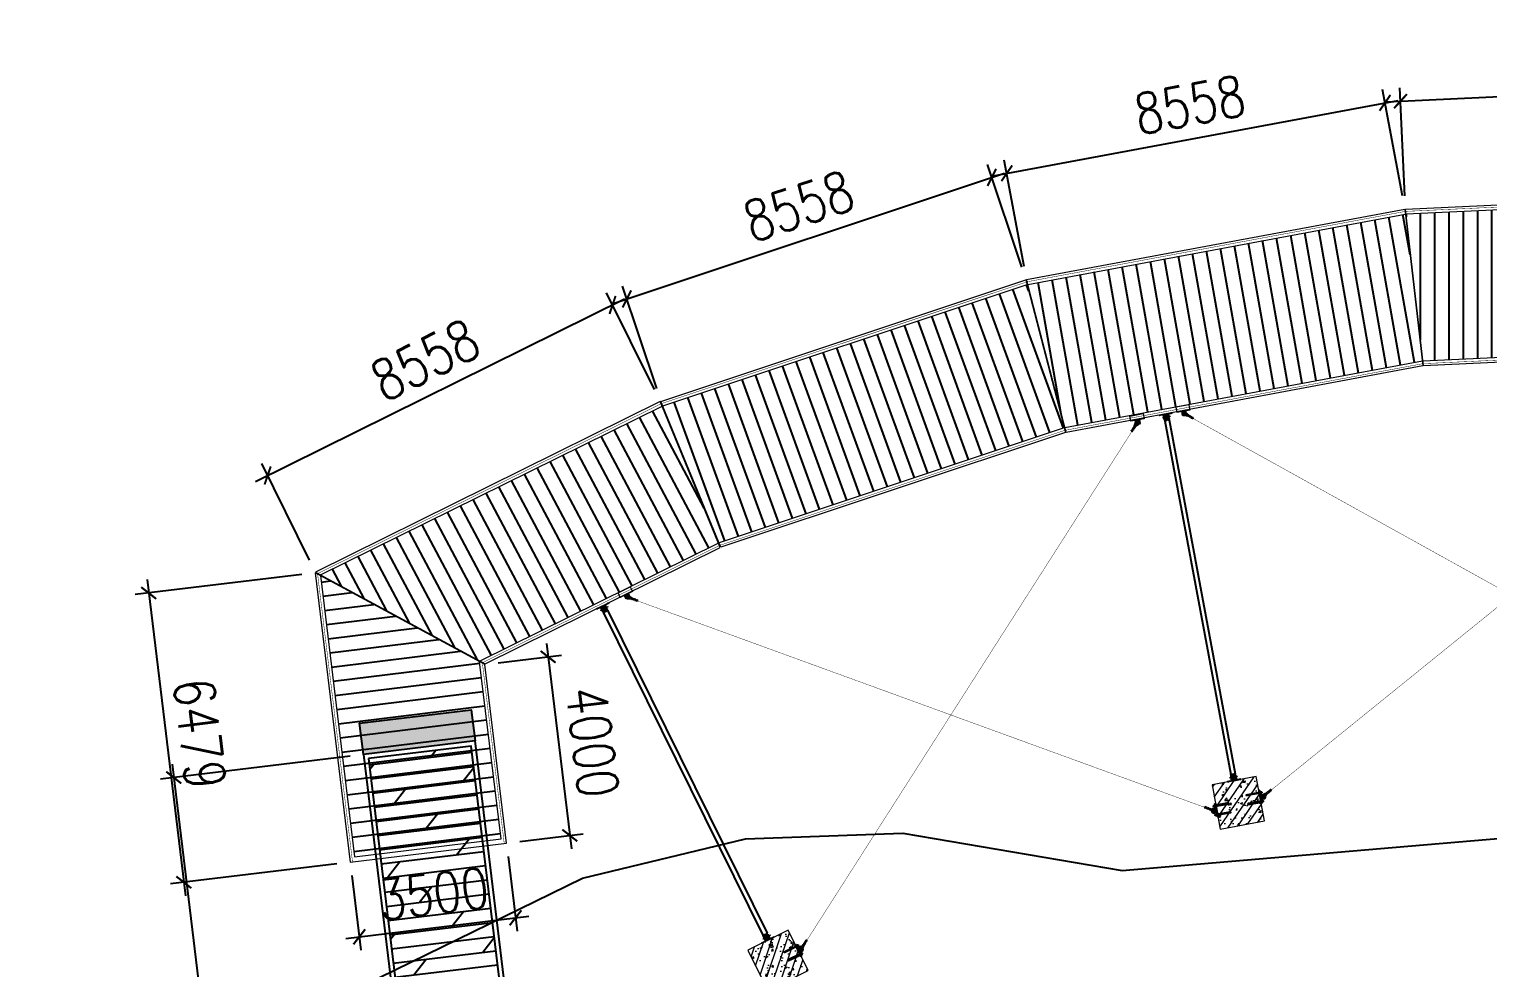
# Model space of a CAD drawing. Header units: millimetres. Extents: x 11827 to 862553, y 15071 to 134256.
# Drawn here: x 132247 to 164695, y 69229 to 90099 of the extents above; entities that cross this region are included whole.
import ezdxf

# ---------------------------------------------------------------- set-up
doc = ezdxf.new("R2010")
doc.units = ezdxf.units.MM
for name, pattern in [('CENTER', [2, 1.25, -0.25, 0.25, -0.25]), ('DASHDOT2', [12.7, 6.35, -3.175, 0, -3.175]), ('DASHED2', [9.525, 6.35, -3.175])]:
    doc.linetypes.add(name, pattern=pattern)
for name, color, linetype in [('BS-Annectent', 115, 'Continuous'), ('HR-dimension', 9, 'Continuous'), ('langan', 170, 'FENCELINE2'), ('STEEL', 34, 'Continuous'), ('抱桩器', 255, 'Continuous')]:
    doc.layers.add(name, color=color, linetype=linetype)
for name, color, linetype, lineweight in [('扣板', 7, 'Continuous', 9), ('文字标注', 220, 'Continuous', 18), ('结构', 52, 'Continuous', 18)]:
    doc.layers.add(name, color=color, linetype=linetype, lineweight=lineweight)
doc.styles.add('HZTXT', font='txtw.shx', dxfattribs={"width": 0.8, "bigfont": 'hztxtw.shx'})
doc.linetypes.add('FENCELINE2', pattern='A,6.35,-2.54,[132,ltypeshp.shx,S=2.54,R=0,X=-2.54,Y=0],-2.54,25.4', length=36.83)
doc.dimstyles.new('DIM-300', dxfattribs={"dimscale": 300, "dimtxt": 3, "dimasz": 1, "dimexe": 1, "dimexo": 1, "dimgap": 1, "dimtad": 1, "dimdec": 0, "dimdsep": 46, "dimtxsty": 'HZTXT', "dimblk": 'ARCHTICK', "dimcen": 0, "dimdle": 1, "dimclrd": 9, "dimclre": 9, "dimclrt": 2, "dimadec": 1, "dimazin": 0, "dimtfac": 1, "dimtdec": 0, "dimtix": 1, "dimtmove": 2, "dimatfit": 3, "dimldrblk": 'ARCHTICK', "dimfxl": 10, "dimtolj": 1, "dimtzin": 0, "dimarcsym": 1})
pattern_1 = [(322.3042363, (-182477.9547, -50528.7565), (6.337899573, -0.8851938), [7.9375, -1.5875, 0, -1.5875])]
pattern_2 = [(322.3042363, (-55311.4466, 178520.0052), (6.337899573, -0.8851938), [7.9375, -1.5875, 0, -1.5875])]
pattern_3 = [(45, (-68008.16, -15146.68), (-112.2532, 112.2532), [])]
pattern_4 = [(50, (-68008.16, -15146.68), (455.4617, -39.8477), [47.625, -523.875]), (355, (-68008.16, -15146.7), (-88.1086, 477.642), [38.1, -419.1015]), (100.45144, (-67970.2, -15150), (367.353, 437.7944), [40.475, -445.2256]), (46.1842, (-68008.16, -15019.7), (677.6976, -105.106), [71.4375, -785.8125]), (96.6356, (-67951.7, -15028.44), (593.5103, 618.5653), [60.7126, -667.839]), (351.1842, (-68008.16, -15019.7), (593.51, 618.565), [57.15, -628.649]), (21, (-67944.66, -15051.43), (379.036, -255.663), [47.625, -523.875]), (326, (-67944.66, -15051.43), (154.505, 460.47), [38.1, -419.1]), (71.45144, (-67913.07, -15072.74), (533.541, 204.807), [40.475, -445.2248]), (37.5, (-68008.16, -15146.68), (7.7215, 211.3876), [0, -414.02, 0, -425.45, 0, -420.6875]), (7.5, (-68008.16, -15146.68), (167.04916, 250.45144), [0, -242.57, 0, -404.495, 0, -160.3375]), (327.5, (-68149.76, -15146.68), (338.9765, -14.32186), [0, -158.75, 0, -495.3, 0, -657.225]), (317.5, (-68213.26, -15146.68), (370.323, 63.5662), [0, -206.375, 0, -328.93, 0, -466.725])]

# ---------------------------------------------------------------- blocks, each defined once
blk = doc.blocks.new('thwerg')
at = {"color": 252, "linetype": 'Continuous', "elevation": -32017, "flags": 128}
blk.add_lwpolyline([(106933, -30769), (107635, -30369), (114725, -28078), (119240, -25868), (122867, -24992), (126369, -24863), (131244, -25695), (140044, -24946), (146723, -24787), (160192, -25793), (172447, -28232), (182746, -30446)], dxfattribs=at)
blk = doc.blocks.new('FQ-PM')
h = blk.add_hatch()
h.set_pattern_fill('ANSI31', color=252, scale=100, angle=45)
h.paths.add_polyline_path([(162049, 50116), (153515, 49718), (153894, 46448), (161976, 46825)])
h = blk.add_hatch()
h.set_pattern_fill('ANSI31', color=252, scale=100, angle=55)
h.paths.add_polyline_path([(153500, 49716), (145102, 48153), (145925, 44966), (153879, 46446)])
h = blk.add_hatch()
h.set_pattern_fill('ANSI31', color=252, scale=100, angle=65)
h.paths.add_polyline_path([(145911, 44962), (145087, 48149), (136982, 45450), (138234, 42406)])
h = blk.add_hatch()
h.set_pattern_fill('ANSI31', color=252, scale=100, angle=73)
h.paths.add_polyline_path([(136968, 45444), (129373, 41691), (132914, 39777), (138221, 42400)])
h = blk.add_hatch()
h.set_pattern_fill('ANSI31', color=252, scale=100, angle=142)
h.paths.add_polyline_path([(132907, 39762), (129366, 41678), (130126, 35426), (133385, 35822)])
at = {"layer": '结构', "color": 3, "elevation": 29521}
for points in [[(153906, 46341), (153503, 49826), (162051, 50224), (161973, 46717)], [(145952, 44861), (145075, 48258), (153488, 49824), (153891, 46339)], [(138276, 42306), (136941, 45550), (145060, 48254), (145938, 44857)], [(133028, 39713), (138262, 42300), (136927, 45544), (129255, 41753)], [(133023, 39699), (129250, 41738), (130031, 35306), (133505, 35728)]]:
    blk.add_lwpolyline(points, close=True, dxfattribs=at)
for points in [[(153515, 49718), (162049, 50116)], [(145102, 48153), (153500, 49716)], [(136982, 45450), (145087, 48149)], [(161976, 46825), (153894, 46448)], [(153879, 46446), (145925, 44966)], [(129371, 41690), (136968, 45444)], [(145911, 44962), (138234, 42406)], [(138221, 42400), (132912, 39776)], [(129365, 41687), (129365, 41687)], [(129367, 41675), (130126, 35426), (133385, 35822), (132907, 39762)]]:
    blk.add_lwpolyline(points, dxfattribs=at)
blk = doc.blocks.new('_ArchTick')
at = {"color": 0, "linetype": 'ByBlock', "lineweight": 100, "const_width": 0.15}
blk.add_lwpolyline([(-0.5, -0.5), (0.5, 0.5)], dxfattribs=at)
blk = doc.blocks.new('*D13')
at = {"color": 9, "lineweight": -2, "transparency": 16777216}
for p, q in [((154325, 84811), (153567, 87089)), ((145257, 84006), (153946, 86899)), ((146206, 82108), (145447, 84385))]:
    blk.add_line(p, q, dxfattribs=at)
at = {"layer": 'Defpoints', "color": 0, "transparency": 16777216}
for p in [(153661, 86804), (154420, 84527, 29521), (146300, 81823, 29521)]:
    blk.add_point(p, dxfattribs=at)
at = {"color": 9, "lineweight": -2, "transparency": 16777216, "xscale": 300, "yscale": 300, "zscale": 300}
for p, rotation in [((153661, 86804), 18.41695928787547), ((145542, 84101), 198.4169592878755)]:
    blk.add_blockref('_ArchTick', p, dxfattribs=dict(at, rotation=rotation))
at = {"color": 2, "transparency": 16777216, "insert": (149365, 86164), "char_height": 900, "attachment_point": 5, "rotation": 18.417, "style": 'HZTXT'}
blk.add_mtext('\\A1;8558', dxfattribs=at)
blk = doc.blocks.new('*D14')
at = {"color": 9, "lineweight": -2, "transparency": 16777216}
for p, q in [((162793, 86391), (162352, 88756)), ((153699, 86841), (162702, 88516)), ((154379, 84825), (153939, 87190))]:
    blk.add_line(p, q, dxfattribs=at)
at = {"layer": 'Defpoints', "color": 0, "transparency": 16777216}
for p in [(162407, 88461), (162847, 86096, 29521), (154434, 84530, 29521)]:
    blk.add_point(p, dxfattribs=at)
at = {"color": 9, "lineweight": -2, "transparency": 16777216, "xscale": 300, "yscale": 300, "zscale": 300}
for p, rotation in [((162407, 88461), 10.54134207269678), ((153994, 86895), 190.5413420726968)]:
    blk.add_blockref('_ArchTick', p, dxfattribs=dict(at, rotation=rotation))
at = {"color": 2, "transparency": 16777216, "insert": (158064, 88416), "char_height": 900, "attachment_point": 5, "rotation": 10.5413, "style": 'HZTXT'}
blk.add_mtext('\\A1;8558', dxfattribs=at)
blk = doc.blocks.new('*D15')
at = {"color": 9, "lineweight": -2, "transparency": 16777216}
for p, q in [((162451, 88483), (171599, 88909)), ((171397, 86795), (171285, 89195)), ((162848, 86397), (162737, 88797))]:
    blk.add_line(p, q, dxfattribs=at)
at = {"layer": 'Defpoints', "color": 0, "transparency": 16777216}
for p in [(171299, 88895), (171411, 86496, 29521), (162862, 86098, 29521)]:
    blk.add_point(p, dxfattribs=at)
at = {"color": 9, "lineweight": -2, "transparency": 16777216, "xscale": 300, "yscale": 300, "zscale": 300}
for p, rotation in [((171299, 88895), 2.665724849091755), ((162751, 88497), 182.6657248490918)]:
    blk.add_blockref('_ArchTick', p, dxfattribs=dict(at, rotation=rotation))
at = {"color": 2, "transparency": 16777216, "insert": (166990, 89445), "char_height": 900, "attachment_point": 5, "rotation": 2.6657, "style": 'HZTXT'}
blk.add_mtext('\\A1;8558', dxfattribs=at)
blk = doc.blocks.new('*D32')
at = {"color": 9, "lineweight": -2, "transparency": 16777216}
for p, q in [((138311, 77975), (134608, 77526)), ((134870, 77860), (135723, 70832)), ((139092, 71543), (135389, 71094))]:
    blk.add_line(p, q, dxfattribs=at)
at = {"layer": 'Defpoints', "color": 0, "transparency": 16777216}
for p in [(138609, 78011, 29521), (139390, 71579, 29521), (135687, 71130)]:
    blk.add_point(p, dxfattribs=at)
at = {"color": 9, "lineweight": -2, "transparency": 16777216, "xscale": 300, "yscale": 300, "zscale": 300}
for p, rotation in [((134906, 77562), 96.91836894383115), ((135687, 71130), 276.9183689438312)]:
    blk.add_blockref('_ArchTick', p, dxfattribs=dict(at, rotation=rotation))
at = {"color": 2, "transparency": 16777216, "insert": (136041, 74436), "char_height": 900, "attachment_point": 5, "rotation": 276.9184, "style": 'HZTXT'}
blk.add_mtext('\\A1;6479', dxfattribs=at)
blk = doc.blocks.new('*D41')
at = {"color": 9, "lineweight": -2, "transparency": 16777216}
for p, q in [((143755, 76441), (144309, 71874)), ((142680, 76008), (144089, 76179)), ((143162, 72037), (144571, 72208))]:
    blk.add_line(p, q, dxfattribs=at)
at = {"layer": 'Defpoints', "color": 0, "transparency": 16777216}
for p in [(142382, 75972, 29521), (144273, 72172), (142864, 72001, 29521)]:
    blk.add_point(p, dxfattribs=at)
at = {"color": 9, "lineweight": -2, "transparency": 16777216, "xscale": 300, "yscale": 300, "zscale": 300}
for p, rotation in [((143791, 76143), 96.91862478794042), ((144273, 72172), 276.9186247879404)]:
    blk.add_blockref('_ArchTick', p, dxfattribs=dict(at, rotation=rotation))
at = {"color": 2, "transparency": 16777216, "insert": (144777, 74248), "char_height": 900, "attachment_point": 5, "rotation": 276.9186, "style": 'HZTXT'}
blk.add_mtext('\\A1;4000', dxfattribs=at)
blk = doc.blocks.new('*D42')
at = {"color": 9, "lineweight": -2, "transparency": 16777216}
for p, q in [((137283, 80043), (145493, 84100)), ((146154, 82086), (145091, 84236)), ((138481, 78295), (137419, 80445))]:
    blk.add_line(p, q, dxfattribs=at)
at = {"layer": 'Defpoints', "color": 0, "transparency": 16777216}
for p in [(145224, 83967), (146287, 81817, 29521), (138614, 78026, 29521)]:
    blk.add_point(p, dxfattribs=at)
at = {"color": 9, "lineweight": -2, "transparency": 16777216, "xscale": 300, "yscale": 300, "zscale": 300}
for p, rotation in [((145224, 83967), 26.29602193347735), ((137552, 80176), 206.2960219334773)]:
    blk.add_blockref('_ArchTick', p, dxfattribs=dict(at, rotation=rotation))
at = {"color": 2, "transparency": 16777216, "insert": (141056, 82744), "char_height": 900, "attachment_point": 5, "rotation": 26.296, "style": 'HZTXT'}
blk.add_mtext('\\A1;8558', dxfattribs=at)
blk = doc.blocks.new('*D44')
at = {"color": 9, "lineweight": -2, "transparency": 16777216}
for p, q in [((142900, 71703), (143102, 70042)), ((139426, 71282), (139627, 69620)), ((139293, 69882), (143364, 70376))]:
    blk.add_line(p, q, dxfattribs=at)
at = {"layer": 'Defpoints', "color": 0, "transparency": 16777216}
for p in [(142864, 72001, 29521), (139390, 71579, 29521), (143066, 70340)]:
    blk.add_point(p, dxfattribs=at)
at = {"color": 9, "lineweight": -2, "transparency": 16777216, "xscale": 300, "yscale": 300, "zscale": 300}
for p, rotation in [((143066, 70340), 6.9186247879407), ((139591, 69918), 186.9186247879407)]:
    blk.add_blockref('_ArchTick', p, dxfattribs=dict(at, rotation=rotation))
at = {"color": 2, "transparency": 16777216, "insert": (141238, 70874), "char_height": 900, "attachment_point": 5, "rotation": 6.9186, "style": 'HZTXT'}
blk.add_mtext('\\A1;3500', dxfattribs=at)
blk = doc.blocks.new('GW-2.5x15m')
h = blk.add_hatch()
h.set_pattern_fill('DOLMIT', color=252, scale=50, angle=89.9991)
h.set_pattern_definition([(89.999106, (-806344.56, -2433484.9), (-317.5, 0.004954), []), (134.999106, (-806344.6, -2433484.9), (-635.00947, -634.98966), [449.0128, -898.0256])])
edge = h.paths.add_edge_path()
edge.add_line((134432, 62749), (120632, 62749))
edge.add_line((120632, 62749), (120632, 60449))
edge.add_line((119632, 60449), (134432, 60449))
edge.add_line((134432, 60449), (134432, 62749))
h = blk.add_hatch()
h.set_pattern_fill('DOTS', color=256, scale=50)
h.paths.add_polyline_path([(120532, 62849), (119832, 62849), (119832, 60349), (120532, 60349)])
h.paths.add_polyline_path([(135232, 62849), (134532, 62849), (134532, 60349), (135232, 60349)])
at = {"color": 1}
for points in [[(120532, 62849), (120532, 60349), (119832, 60349), (119832, 62849)], [(134532, 62849), (134532, 60349), (135232, 60349), (135232, 62849)]]:
    blk.add_lwpolyline(points, close=True, dxfattribs=at)
at = {"layer": '抱桩器', "color": 1}
for points in [[(120532, 60349), (134532, 60349), (134532, 62849), (120532, 62849)], [(120632, 60449), (134432, 60449), (134432, 62749), (120632, 62749)]]:
    blk.add_lwpolyline(points, close=True, dxfattribs=at)
blk = doc.blocks.new('*D139')
at = {"color": 9, "lineweight": -2, "transparency": 16777216}
for p, q in [((139385, 73935), (135165, 73423)), ((135427, 73757), (137185, 59263)), ((141071, 60037), (136851, 59525))]:
    blk.add_line(p, q, dxfattribs=at)
at = {"layer": 'Defpoints', "color": 0, "transparency": 16777216}
for p in [(139683, 73971, 29521), (141369, 60073, 29521), (137149, 59561)]:
    blk.add_point(p, dxfattribs=at)
at = {"color": 9, "lineweight": -2, "transparency": 16777216, "xscale": 300, "yscale": 300, "zscale": 300}
for p, rotation in [((135463, 73459), 96.9173732974758), ((137149, 59561), 276.9173732974758)]:
    blk.add_blockref('_ArchTick', p, dxfattribs=dict(at, rotation=rotation))
at = {"color": 2, "transparency": 16777216, "insert": (137050, 66600), "char_height": 900, "attachment_point": 5, "rotation": 276.9174, "style": 'HZTXT'}
blk.add_mtext('\\A1;14000', dxfattribs=at)
blk = doc.blocks.new('*U1502')
at = {"layer": '结构'}
h = blk.add_hatch(dxfattribs=at)
h.set_pattern_fill('ANSI36', color=252, angle=-82.6958)
h.set_pattern_definition(pattern_1)
h.paths.add_polyline_path([(-129, 51), (-150, 49), (-148, 37), (-127, 39)])
h.paths.add_polyline_path([(109, 82), (-111, 54), (-109, 42), (111, 70)])
h.paths.add_polyline_path([(148, 87), (127, 84), (129, 72), (150, 75)])
h.paths.add_polyline_path([(62, 64), (50, 62), (56, 15), (68, 17)])
h.paths.add_polyline_path([(73, -19), (61, -20), (64, -47), (76, -45)])
h.paths.add_polyline_path([(7, 56), (-5, 55), (1, 8), (13, 10)])
h.paths.add_polyline_path([(17, -26), (5, -27), (9, -54), (21, -53)])
h.paths.add_polyline_path([(-49, 49), (-61, 48), (-55, 1), (-43, 3)])
h.paths.add_polyline_path([(-38, -33), (-50, -34), (-47, -61), (-35, -60)])
h = blk.add_hatch(dxfattribs=at)
h.set_pattern_fill('ANSI36', color=252, angle=-82.6958)
h.set_pattern_definition(pattern_2)
h.paths.add_polyline_path([(39, 13), (36, 40), (24, 39), (27, 12)])
h.paths.add_polyline_path([(49, -64), (44, -22), (32, -24), (37, -66)])
h.paths.add_polyline_path([(77, -73), (76, -61), (-43, -76), (-42, -88)])
h.paths.add_polyline_path([(-5, -71), (-10, -29), (-22, -31), (-16, -72)])
h.paths.add_polyline_path([(-14, 6), (-18, 33), (-30, 32), (-26, 5)])
at = {"layer": '文字标注', "color": 1, "linetype": 'CENTER', "ltscale": 2}
for points in [[(-129, 51), (-111, 54), (-109, 42), (-127, 39)], [(-38, -33), (-50, -34), (-55, 1), (-43, 3)], [(-10, -29), (-22, -31), (-26, 5), (-14, 6)], [(17, -26), (5, -27), (1, 8), (13, 10)], [(44, -22), (32, -24), (27, 12), (39, 13)], [(61, -20), (73, -19), (68, 17), (56, 15)], [(127, 84), (109, 82), (111, 70), (129, 72)]]:
    blk.add_lwpolyline(points, close=True, dxfattribs=at)
for points in [[(-118, 36), (-119, 47), (-120, 57)], [(106, 4), (-84, -21)], [(120, 66), (119, 78), (118, 88)], [(74, 0), (-56, -17)]]:
    blk.add_lwpolyline(points, dxfattribs=at)
at = {"layer": '结构'}
for points in [[(-150, 49), (148, 87), (150, 75), (-148, 37), (-150, 49)], [(-49, 49), (-35, -60), (-47, -61), (-61, 48), (-49, 49)], [(-18, 33), (-5, -71), (-16, -72), (-30, 32), (-18, 33)], [(7, 56), (21, -53), (9, -54), (-5, 55), (7, 56)], [(36, 40), (49, -64), (37, -66), (24, 39), (36, 40)], [(50, 62), (64, -47), (76, -45), (62, 64), (50, 62)]]:
    blk.add_lwpolyline(points, dxfattribs=at)
blk.add_lwpolyline([(-43, -76), (76, -61), (77, -73), (-42, -88)], close=True, dxfattribs=at)
blk = doc.blocks.new('*U1503')
at = {"color": 0, "linetype": 'ByBlock', "lineweight": -2, "transparency": 16777216}
blk.add_blockref('*U1502', (0, 0), dxfattribs=at)
blk = doc.blocks.new('*U1504')
at = {"layer": '结构'}
h = blk.add_hatch(dxfattribs=at)
h.set_pattern_fill('ANSI36', color=252, angle=-82.6958)
h.set_pattern_definition(pattern_1)
h.paths.add_polyline_path([(-129, 51), (-150, 49), (-148, 37), (-127, 39)])
h.paths.add_polyline_path([(109, 82), (-111, 54), (-109, 42), (111, 70)])
h.paths.add_polyline_path([(148, 87), (127, 84), (129, 72), (150, 75)])
h.paths.add_polyline_path([(62, 64), (50, 62), (56, 15), (68, 17)])
h.paths.add_polyline_path([(73, -19), (61, -20), (64, -47), (76, -45)])
h.paths.add_polyline_path([(7, 56), (-5, 55), (1, 8), (13, 10)])
h.paths.add_polyline_path([(17, -26), (5, -27), (9, -54), (21, -53)])
h.paths.add_polyline_path([(-49, 49), (-61, 48), (-55, 1), (-43, 3)])
h.paths.add_polyline_path([(-38, -33), (-50, -34), (-47, -61), (-35, -60)])
h = blk.add_hatch(dxfattribs=at)
h.set_pattern_fill('ANSI36', color=252, angle=-82.6958)
h.set_pattern_definition(pattern_2)
h.paths.add_polyline_path([(39, 13), (36, 40), (24, 39), (27, 12)])
h.paths.add_polyline_path([(49, -64), (44, -22), (32, -24), (37, -66)])
h.paths.add_polyline_path([(77, -73), (76, -61), (-43, -76), (-42, -88)])
h.paths.add_polyline_path([(-5, -71), (-10, -29), (-22, -31), (-16, -72)])
h.paths.add_polyline_path([(-14, 6), (-18, 33), (-30, 32), (-26, 5)])
at = {"layer": '文字标注', "color": 1, "linetype": 'CENTER', "ltscale": 2}
for points in [[(-129, 51), (-111, 54), (-109, 42), (-127, 39)], [(-38, -33), (-50, -34), (-55, 1), (-43, 3)], [(-10, -29), (-22, -31), (-26, 5), (-14, 6)], [(17, -26), (5, -27), (1, 8), (13, 10)], [(44, -22), (32, -24), (27, 12), (39, 13)], [(61, -20), (73, -19), (68, 17), (56, 15)], [(127, 84), (109, 82), (111, 70), (129, 72)]]:
    blk.add_lwpolyline(points, close=True, dxfattribs=at)
for points in [[(-118, 36), (-119, 47), (-120, 57)], [(106, 4), (-84, -21)], [(120, 66), (119, 78), (118, 88)], [(74, 0), (-56, -17)]]:
    blk.add_lwpolyline(points, dxfattribs=at)
at = {"layer": '结构'}
for points in [[(-150, 49), (148, 87), (150, 75), (-148, 37), (-150, 49)], [(-49, 49), (-35, -60), (-47, -61), (-61, 48), (-49, 49)], [(-18, 33), (-5, -71), (-16, -72), (-30, 32), (-18, 33)], [(7, 56), (21, -53), (9, -54), (-5, 55), (7, 56)], [(36, 40), (49, -64), (37, -66), (24, 39), (36, 40)], [(50, 62), (64, -47), (76, -45), (62, 64), (50, 62)]]:
    blk.add_lwpolyline(points, dxfattribs=at)
blk.add_lwpolyline([(-43, -76), (76, -61), (77, -73), (-42, -88)], close=True, dxfattribs=at)
blk = doc.blocks.new('*U1501')
at = {"color": 0, "linetype": 'ByBlock', "lineweight": -2, "transparency": 16777216}
blk.add_blockref('*U1504', (0, 0), dxfattribs=at)
blk = doc.blocks.new('*U1482')
for points in [[(-42, 4000), (-42, -4000)], [(58, 4000), (58, -4000)]]:
    blk.add_lwpolyline(points)
at = {"rotation": 352.6957637374326}
blk.add_blockref('*U1501', (0, 4082), dxfattribs=at)
at = {"xscale": -1, "rotation": 187.3042362625675}
blk.add_blockref('*U1503', (0, -4082), dxfattribs=at)
blk = doc.blocks.new('*U1483')
at = {"color": 0, "linetype": 'ByBlock', "lineweight": -2, "transparency": 16777216}
blk.add_blockref('*U1482', (0, 0), dxfattribs=at)
blk = doc.blocks.new('*U1506')
at = {"layer": '结构'}
h = blk.add_hatch(dxfattribs=at)
h.set_pattern_fill('ANSI36', color=252, angle=-82.6958)
h.set_pattern_definition(pattern_1)
h.paths.add_polyline_path([(-129, 51), (-150, 49), (-148, 37), (-127, 39)])
h.paths.add_polyline_path([(109, 82), (-111, 54), (-109, 42), (111, 70)])
h.paths.add_polyline_path([(148, 87), (127, 84), (129, 72), (150, 75)])
h.paths.add_polyline_path([(62, 64), (50, 62), (56, 15), (68, 17)])
h.paths.add_polyline_path([(73, -19), (61, -20), (64, -47), (76, -45)])
h.paths.add_polyline_path([(7, 56), (-5, 55), (1, 8), (13, 10)])
h.paths.add_polyline_path([(17, -26), (5, -27), (9, -54), (21, -53)])
h.paths.add_polyline_path([(-49, 49), (-61, 48), (-55, 1), (-43, 3)])
h.paths.add_polyline_path([(-38, -33), (-50, -34), (-47, -61), (-35, -60)])
h = blk.add_hatch(dxfattribs=at)
h.set_pattern_fill('ANSI36', color=252, angle=-82.6958)
h.set_pattern_definition(pattern_2)
h.paths.add_polyline_path([(39, 13), (36, 40), (24, 39), (27, 12)])
h.paths.add_polyline_path([(49, -64), (44, -22), (32, -24), (37, -66)])
h.paths.add_polyline_path([(77, -73), (76, -61), (-43, -76), (-42, -88)])
h.paths.add_polyline_path([(-5, -71), (-10, -29), (-22, -31), (-16, -72)])
h.paths.add_polyline_path([(-14, 6), (-18, 33), (-30, 32), (-26, 5)])
at = {"layer": '文字标注', "color": 1, "linetype": 'CENTER', "ltscale": 2}
for points in [[(-129, 51), (-111, 54), (-109, 42), (-127, 39)], [(-38, -33), (-50, -34), (-55, 1), (-43, 3)], [(-10, -29), (-22, -31), (-26, 5), (-14, 6)], [(17, -26), (5, -27), (1, 8), (13, 10)], [(44, -22), (32, -24), (27, 12), (39, 13)], [(61, -20), (73, -19), (68, 17), (56, 15)], [(127, 84), (109, 82), (111, 70), (129, 72)]]:
    blk.add_lwpolyline(points, close=True, dxfattribs=at)
for points in [[(-118, 36), (-119, 47), (-120, 57)], [(106, 4), (-84, -21)], [(120, 66), (119, 78), (118, 88)], [(74, 0), (-56, -17)]]:
    blk.add_lwpolyline(points, dxfattribs=at)
at = {"layer": '结构'}
for points in [[(-150, 49), (148, 87), (150, 75), (-148, 37), (-150, 49)], [(-49, 49), (-35, -60), (-47, -61), (-61, 48), (-49, 49)], [(-18, 33), (-5, -71), (-16, -72), (-30, 32), (-18, 33)], [(7, 56), (21, -53), (9, -54), (-5, 55), (7, 56)], [(36, 40), (49, -64), (37, -66), (24, 39), (36, 40)], [(50, 62), (64, -47), (76, -45), (62, 64), (50, 62)]]:
    blk.add_lwpolyline(points, dxfattribs=at)
blk.add_lwpolyline([(-43, -76), (76, -61), (77, -73), (-42, -88)], close=True, dxfattribs=at)
blk = doc.blocks.new('*U1507')
at = {"color": 0, "linetype": 'ByBlock', "lineweight": -2, "transparency": 16777216}
blk.add_blockref('*U1506', (0, 0), dxfattribs=at)
blk = doc.blocks.new('*U1508')
at = {"layer": '结构'}
h = blk.add_hatch(dxfattribs=at)
h.set_pattern_fill('ANSI36', color=252, angle=-82.6958)
h.set_pattern_definition(pattern_1)
h.paths.add_polyline_path([(-129, 51), (-150, 49), (-148, 37), (-127, 39)])
h.paths.add_polyline_path([(109, 82), (-111, 54), (-109, 42), (111, 70)])
h.paths.add_polyline_path([(148, 87), (127, 84), (129, 72), (150, 75)])
h.paths.add_polyline_path([(62, 64), (50, 62), (56, 15), (68, 17)])
h.paths.add_polyline_path([(73, -19), (61, -20), (64, -47), (76, -45)])
h.paths.add_polyline_path([(7, 56), (-5, 55), (1, 8), (13, 10)])
h.paths.add_polyline_path([(17, -26), (5, -27), (9, -54), (21, -53)])
h.paths.add_polyline_path([(-49, 49), (-61, 48), (-55, 1), (-43, 3)])
h.paths.add_polyline_path([(-38, -33), (-50, -34), (-47, -61), (-35, -60)])
h = blk.add_hatch(dxfattribs=at)
h.set_pattern_fill('ANSI36', color=252, angle=-82.6958)
h.set_pattern_definition(pattern_2)
h.paths.add_polyline_path([(39, 13), (36, 40), (24, 39), (27, 12)])
h.paths.add_polyline_path([(49, -64), (44, -22), (32, -24), (37, -66)])
h.paths.add_polyline_path([(77, -73), (76, -61), (-43, -76), (-42, -88)])
h.paths.add_polyline_path([(-5, -71), (-10, -29), (-22, -31), (-16, -72)])
h.paths.add_polyline_path([(-14, 6), (-18, 33), (-30, 32), (-26, 5)])
at = {"layer": '文字标注', "color": 1, "linetype": 'CENTER', "ltscale": 2}
for points in [[(-129, 51), (-111, 54), (-109, 42), (-127, 39)], [(-38, -33), (-50, -34), (-55, 1), (-43, 3)], [(-10, -29), (-22, -31), (-26, 5), (-14, 6)], [(17, -26), (5, -27), (1, 8), (13, 10)], [(44, -22), (32, -24), (27, 12), (39, 13)], [(61, -20), (73, -19), (68, 17), (56, 15)], [(127, 84), (109, 82), (111, 70), (129, 72)]]:
    blk.add_lwpolyline(points, close=True, dxfattribs=at)
for points in [[(-118, 36), (-119, 47), (-120, 57)], [(106, 4), (-84, -21)], [(120, 66), (119, 78), (118, 88)], [(74, 0), (-56, -17)]]:
    blk.add_lwpolyline(points, dxfattribs=at)
at = {"layer": '结构'}
for points in [[(-150, 49), (148, 87), (150, 75), (-148, 37), (-150, 49)], [(-49, 49), (-35, -60), (-47, -61), (-61, 48), (-49, 49)], [(-18, 33), (-5, -71), (-16, -72), (-30, 32), (-18, 33)], [(7, 56), (21, -53), (9, -54), (-5, 55), (7, 56)], [(36, 40), (49, -64), (37, -66), (24, 39), (36, 40)], [(50, 62), (64, -47), (76, -45), (62, 64), (50, 62)]]:
    blk.add_lwpolyline(points, dxfattribs=at)
blk.add_lwpolyline([(-43, -76), (76, -61), (77, -73), (-42, -88)], close=True, dxfattribs=at)
blk = doc.blocks.new('*U1505')
at = {"color": 0, "linetype": 'ByBlock', "lineweight": -2, "transparency": 16777216}
blk.add_blockref('*U1508', (0, 0), dxfattribs=at)
blk = doc.blocks.new('*U1484')
for points in [[(-42, 4000), (-42, -4000)], [(58, 4000), (58, -4000)]]:
    blk.add_lwpolyline(points)
at = {"rotation": 352.6957637374326}
blk.add_blockref('*U1505', (0, 4082), dxfattribs=at)
at = {"xscale": -1, "rotation": 187.3042362625675}
blk.add_blockref('*U1507', (0, -4082), dxfattribs=at)
blk = doc.blocks.new('*U1485')
at = {"color": 0, "linetype": 'ByBlock', "lineweight": -2, "transparency": 16777216}
blk.add_blockref('*U1484', (0, 0), dxfattribs=at)
blk = doc.blocks.new('*U1494')
at = {"layer": '结构'}
h = blk.add_hatch(dxfattribs=at)
h.set_pattern_fill('ANSI31', color=256, scale=50)
h.set_pattern_definition(pattern_3)
h.paths.add_polyline_path([(500, 500), (-500, 500), (-500, -500), (500, -500)])
h = blk.add_hatch(dxfattribs=at)
h.set_pattern_fill('AR-CONC', color=256, scale=2.5)
h.set_pattern_definition(pattern_4)
h.paths.add_polyline_path([(500, 500), (-500, 500), (-500, -500), (500, -500)])
blk.add_lwpolyline([(-500, 500), (-500, -500), (500, -500), (500, 500), (-500, 500)], dxfattribs=at)
blk = doc.blocks.new('*U1495')
at = {"color": 0, "linetype": 'ByBlock', "lineweight": -2, "transparency": 16777216}
blk.add_blockref('*U1494', (0, 0), dxfattribs=at)
blk = doc.blocks.new('*U1496')
at = {"layer": '结构'}
h = blk.add_hatch(dxfattribs=at)
h.set_pattern_fill('ANSI31', color=256, scale=50)
h.set_pattern_definition(pattern_3)
h.paths.add_polyline_path([(500, 500), (-500, 500), (-500, -500), (500, -500)])
h = blk.add_hatch(dxfattribs=at)
h.set_pattern_fill('AR-CONC', color=256, scale=2.5)
h.set_pattern_definition(pattern_4)
h.paths.add_polyline_path([(500, 500), (-500, 500), (-500, -500), (500, -500)])
blk.add_lwpolyline([(-500, 500), (-500, -500), (500, -500), (500, 500), (-500, 500)], dxfattribs=at)
blk = doc.blocks.new('*U1497')
at = {"color": 0, "linetype": 'ByBlock', "lineweight": -2, "transparency": 16777216}
blk.add_blockref('*U1496', (0, 0), dxfattribs=at)
blk = doc.blocks.new('A$C97f6d51a')
at = {"color": 1, "linetype": 'DASHDOT2'}
blk.add_line((0, 313), (0, -47), dxfattribs=at)
at = {"layer": 'BS-Annectent'}
for p, q in [((-10, 6), (9, 4)), ((-10, 2), (-6, 4)), ((-6, 1), (-10, 2)), ((-10, 2), (9, 1)), ((-9, 282), (-9, 282)), ((-9, 281), (-9, 282)), ((-9, 282), (-9, 282)), ((-9, 279), (-8, 279)), ((-8, 278), (-9, 279)), ((-9, 279), (-8, 278)), ((-9, 275), (-7, 276)), ((-6, 274), (-9, 275)), ((-9, 275), (-7, 275)), ((-9, 272), (-6, 274)), ((-6, 270), (-9, 272)), ((-9, 272), (-4, 272)), ((-9, 269), (9, 268)), ((-9, 266), (9, 265)), ((-9, 263), (9, 262)), ((-9, 260), (9, 258)), ((-9, 257), (9, 255)), ((-9, 253), (9, 252)), ((-9, 250), (9, 249)), ((-9, 247), (9, 246)), ((-9, 244), (9, 243)), ((-9, 241), (9, 240)), ((-9, 238), (9, 236)), ((-9, 235), (9, 233)), ((-9, 231), (9, 230)), ((-9, 228), (9, 227)), ((-9, 225), (9, 224)), ((-9, 222), (9, 221)), ((-9, 219), (9, 218)), ((-9, 216), (9, 215)), ((-9, 213), (9, 211)), ((-9, 209), (9, 208)), ((-9, 206), (9, 205)), ((-9, 203), (9, 202)), ((-9, 200), (9, 199)), ((-9, 197), (9, 196)), ((-9, 194), (9, 193)), ((-9, 191), (9, 189)), ((-9, 188), (9, 186)), ((-9, 184), (9, 183)), ((-9, 181), (9, 180)), ((-9, 178), (9, 177)), ((-9, 175), (9, 174)), ((-9, 172), (9, 171)), ((-9, 169), (9, 167)), ((-9, 166), (9, 164)), ((-9, 162), (9, 161)), ((-9, 159), (9, 158)), ((-9, 156), (9, 155)), ((-9, 153), (9, 152)), ((-9, 150), (9, 149)), ((-9, 147), (9, 146)), ((-9, 144), (9, 142)), ((-9, 140), (9, 139)), ((-9, 137), (9, 136)), ((-9, 134), (9, 133)), ((-9, 131), (9, 130)), ((-9, 128), (9, 127)), ((-9, 125), (9, 124)), ((-9, 122), (9, 120)), ((-9, 119), (9, 117)), ((-9, 115), (9, 114)), ((-9, 112), (9, 111)), ((-9, 109), (9, 108)), ((-9, 106), (9, 105)), ((-9, 103), (9, 102)), ((-9, 100), (9, 98)), ((-9, 97), (9, 95)), ((-9, 93), (9, 92)), ((-9, 90), (9, 89)), ((-9, 87), (9, 86)), ((-9, 84), (9, 83)), ((-9, 81), (9, 80)), ((-9, 78), (9, 76)), ((-9, 75), (9, 73)), ((-9, 71), (9, 70)), ((-9, 68), (9, 67)), ((-9, 65), (9, 64)), ((-9, 62), (9, 61)), ((-9, 59), (9, 58)), ((-9, 56), (9, 55)), ((-9, 53), (9, 51)), ((-9, 49), (9, 48)), ((-9, 46), (9, 45)), ((-9, 43), (9, 42)), ((-9, 40), (9, 39)), ((-9, 37), (9, 36)), ((-9, 34), (9, 33)), ((-9, 31), (9, 29)), ((-9, 28), (9, 26)), ((-9, 24), (9, 23)), ((-9, 21), (9, 20)), ((-9, 18), (9, 17)), ((-9, 15), (9, 14)), ((-9, 12), (9, 11)), ((-9, 9), (9, 7)), ((-8, 0), (-6, 1)), ((-6, 274), (-6, 274)), ((-6, 274), (-6, 274)), ((-6, 274), (-6, 274)), ((-6, 274), (-6, 274)), ((-6, 274), (-6, 274)), ((6, 270), (-6, 270)), ((6, 147), (-6, 148)), ((6, 116), (-6, 117)), ((6, 3), (-6, 4)), ((2, 0), (-6, 1)), ((4, 271), (9, 271)), ((6, 273), (5, 273)), ((6, 273), (5, 273)), ((6, 273), (9, 274)), ((6, 274), (9, 274)), ((9, 271), (6, 273)), ((6, 270), (9, 271)), ((6, 147), (9, 149)), ((9, 1), (6, 3)), ((7, 276), (9, 277)), ((9, 274), (7, 275)), ((7, 0), (9, 1)), ((9, 277), (8, 278)), ((8, 277), (9, 277)), ((9, 280), (9, 281)), ((9, 280), (9, 280)), ((9, 280), (9, 280)), ((-16, -24), (-16, -11)), ((12, -9), (-12, -9)), ((12, -27), (-12, -27)), ((-9, -29), (-6, -28)), ((-6, -31), (-9, -29)), ((9, -30), (-9, -29)), ((-9, -32), (-6, -31)), ((-6, -34), (-9, -32)), ((9, -33), (-9, -32)), ((-9, -35), (-6, -34)), ((-6, -37), (-9, -35)), ((9, -37), (-9, -35)), ((-9, -38), (-6, -37)), ((-6, -40), (-9, -38)), ((9, -40), (-9, -38)), ((-8, -24), (-8, -11)), ((-6, -28), (-8, -27)), ((-7, -40), (-7, -43)), ((6, -29), (-6, -28)), ((6, -29), (-6, -28)), ((6, -32), (-6, -31)), ((6, -32), (-6, -31)), ((6, -35), (-6, -34)), ((6, -38), (-6, -37)), ((6, -38), (-6, -37)), ((6, -41), (-6, -40)), ((-5, -44), (5, -44)), ((-4, -40), (-4, -43)), ((-2, -9), (0, -4)), ((9, -27), (-1, -27)), ((0, -9), (2, -4)), ((4, -41), (4, -43)), ((6, -29), (9, -27)), ((9, -30), (6, -29)), ((6, -32), (9, -30)), ((9, -33), (6, -32)), ((6, -35), (9, -33)), ((9, -37), (6, -35)), ((6, -38), (9, -37)), ((9, -40), (6, -38)), ((6, -41), (9, -40)), ((7, -41), (7, -43)), ((8, -24), (8, -11)), ((9, -27), (8, -27)), ((16, -24), (16, -11))]:
    blk.add_line(p, q, dxfattribs=at)
for points in [[(-19, -4), (-19, 0), (19, 0), (19, -4)], [(-15, -9), (15, -9), (15, -4), (-15, -4)]]:
    blk.add_lwpolyline(points, close=True, dxfattribs=at)
blk.add_lwpolyline([(10, 0), (10, 300), (0, 306), (-10, 300), (-10, 0)], dxfattribs=at)
for points in [[(16, -11, 0.612824), (8, -11, 0.305874), (-8, -11, 0.612824), (-16, -11)], [(16, -24, -0.612824), (8, -24, -0.305874), (-8, -24, -0.612824), (-16, -24)], [(-7, -43, 0.516475), (-4, -43, 0.258238), (4, -43, 0.516475), (7, -43)]]:
    blk.add_lwpolyline(points, format="xyb", dxfattribs=at)
blk = doc.blocks.new('A$Ce460a15a')
at = {"layer": 'STEEL', "color": 22}
for points in [[(12, 150), (12, -150), (0, -150), (0, 150)], [(92, -50), (112, -30), (112, 30), (92, 50), (12, 50), (12, -50)], [(52, 35), (12, 35), (12, 25), (52, 25)], [(52, -35), (12, -35), (12, -25), (52, -25)]]:
    blk.add_lwpolyline(points, close=True, dxfattribs=at)
blk.add_circle((67, 0), 25, dxfattribs=at)
at = {"layer": 'HR-dimension', "xscale": -1, "rotation": 90}
blk.add_blockref('A$C97f6d51a', (12, 100), dxfattribs=at)
at = {"layer": 'HR-dimension', "rotation": 90.00000000000001}
blk.add_blockref('A$C97f6d51a', (12, -100), dxfattribs=at)
blk = doc.blocks.new('*U1397')
at = {"color": 7, "linetype": 'Continuous', "lineweight": 15}
for p, q in [((-9, 9), (-10, 8)), ((-10, 8), (-10, 1)), ((-10, 1), (-9, 0)), ((-9, 9), (9, 9)), ((-9, 0), (9, 0)), ((-5, 8), (-5, 1)), ((5, 8), (5, 1)), ((10, 8), (9, 9)), ((9, 0), (10, 1)), ((10, 8), (10, 1))]:
    blk.add_line(p, q, dxfattribs=at)
for centre, start, end in [((0, -8), 72.4233, 107.5767), ((0, 17), 252.4233, 287.5767)]:
    blk.add_arc(centre, 17.2, start, end, dxfattribs=at)
for points, knots in [([(-10, 8), (-10, 9), (-9, 9), (-8, 9), (-7, 9), (-6, 9), (-6, 9), (-5, 8)], [0, 0, 0, 0, 0.264534, 0.399289, 0.53507, 0.765405, 1, 1, 1, 1]), ([(-5, 1), (-6, 1), (-6, 0), (-7, 0), (-8, 0), (-9, 0), (-10, 1), (-10, 1)], [0, 0, 0, 0, 0.264534, 0.399289, 0.53507, 0.765405, 1, 1, 1, 1]), ([(5, 8), (6, 9), (6, 9), (7, 9), (8, 9), (9, 9), (10, 9), (10, 8)], [0, 0, 0, 0, 0.264536, 0.399814, 0.535067, 0.765403, 1, 1, 1, 1]), ([(10, 1), (10, 1), (9, 0), (8, 0), (7, 0), (6, 0), (6, 1), (5, 1)], [0, 0, 0, 0, 0.264536, 0.399814, 0.535067, 0.765403, 1, 1, 1, 1])]:
    blk.add_open_spline(points, degree=3, knots=knots, dxfattribs=at)
blk = doc.blocks.new('A$C72EA2C7E')
blk.add_line((-8, -6), (8, -6))
at = {"color": 7, "linetype": 'Continuous', "lineweight": 15}
for p, q in [((-5, -40), (-5, -6)), ((-4, -41), (-5, -40)), ((5, -40), (-5, -40)), ((-4, -41), (5, -41)), ((5, -6), (5, -40)), ((5, -40), (5, -41))]:
    blk.add_line(p, q, dxfattribs=at)
at = {"color": 7, "linetype": 'Continuous', "lineweight": 0}
for p, q in [((-4, -41), (-4, -6)), ((5, -41), (5, -6))]:
    blk.add_line(p, q, dxfattribs=at)
blk.add_arc((0, -8), 8, 17.4862, 162.5138)
at = {"extrusion": (0, 0, -1), "xscale": 0.9999974999999999, "yscale": 0.9999974999999999, "zscale": -0.9999974999999999}
blk.add_blockref('*U1397', (0, -39), dxfattribs=at)
blk = doc.blocks.new('A$C9fee1c81')
h = blk.add_hatch(color=1)
h.dxf.hatch_style = 1
h.paths.add_polyline_path([(-5929, 1837), (-6020, 1810, -1.447528), (-6016, 1887), (-5928, 1852)])
h.paths.add_polyline_path([(-5942, 1844), (-5942, 1845), (-5958, 1852), (-5957, 1855), (-6019, 1880, 1.452111), (-6022, 1817), (-5958, 1836), (-5959, 1839)], flags=16)
h = blk.add_hatch()
h.set_pattern_fill('ANSI38', color=253, scale=0.7, angle=-2.5)
h.set_pattern_definition([(42.5, (-384069.4044, 295980.6416), (-1.501499236, 1.638598881), []), (132.5, (-384069.4044, 295980.6416), (-4.641597354, 1.775698526), [5.55625, -3.33375])])
h.paths.add_polyline_path([(-5960, 1843), (-5958, 1836), (-6022, 1817, -1.452111), (-6019, 1880), (-5957, 1855), (-5958, 1852), (-5959, 1849), (-6022, 1873, 1.452111), (-6024, 1823)])
h = blk.add_hatch(color=1)
h.dxf.hatch_style = 1
h.paths.add_polyline_path([(7763, 1838), (7854, 1802, 1.406258), (7855, 1880), (7764, 1853)])
h.paths.add_polyline_path([(7794, 1850), (7793, 1854), (7857, 1873, -1.406258), (7856, 1809), (7792, 1835), (7777, 1845)], flags=16)
h = blk.add_hatch()
h.set_pattern_fill('ANSI38', color=253, scale=0.7, angle=-2.5)
h.set_pattern_definition([(42.5, (-373908.014, 296136.0442), (-1.501499236, 1.638598881), []), (132.5, (-373908.014, 296136.0442), (-4.641597354, 1.775698526), [5.55625, -3.33375])])
h.paths.add_polyline_path([(7795, 1841), (7792, 1835), (7854, 1810, 1.452111), (7857, 1873), (7793, 1854), (7794, 1850), (7795, 1847), (7859, 1866, -1.452111), (7857, 1816)])
at = {"color": 1, "linetype": 'DASHED2'}
for p, q in [((-6067, 1863), (-6068, 1845)), ((7901, 1850), (7900, 1829))]:
    blk.add_line(p, q, dxfattribs=at)
blk.add_line((-5933, 1849), (-5929, 1841))
at = {"color": 1}
for points in [[(-5929, 1837), (-6020, 1810, -1.447528), (-6016, 1887), (-5928, 1852)], [(-5958, 1852), (-5942, 1845), (-5942, 1844), (-5959, 1839), (-5958, 1836), (-6022, 1817, -1.452111), (-6019, 1880), (-5957, 1855)], [(7763, 1838), (7851, 1803, 1.447528), (7855, 1880), (7764, 1853)], [(7794, 1850), (7778, 1845), (7778, 1844), (7793, 1838), (7792, 1835), (7854, 1810, 1.452111), (7857, 1873), (7793, 1854)]]:
    blk.add_lwpolyline(points, format="xyb", close=True, dxfattribs=at)
for points in [[(-5929, 1841), (-6021, 1814, -1.449849), (-6018, 1883), (-5933, 1849)], [(-5958, 1836), (-6022, 1817, -1.452111), (-6019, 1880), (-5957, 1855)], [(-5958, 1836), (-6022, 1817, -1.452111), (-6019, 1880), (-5957, 1855)], [(7764, 1842), (7853, 1807, 1.449849), (7856, 1876), (7769, 1850)], [(7792, 1835), (7854, 1810, 1.452111), (7857, 1873), (7793, 1854)], [(7792, 1835), (7854, 1810, 1.452111), (7857, 1873), (7793, 1854)]]:
    blk.add_lwpolyline(points, format="xyb")
for points in [[(-5959, 1849), (-6022, 1873, 1.452111), (-6024, 1823), (-5960, 1843), (-5958, 1836), (-6022, 1817, -1.452111), (-6019, 1880), (-5957, 1855)], [(7795, 1847), (7859, 1866, -1.452111), (7857, 1816), (7795, 1841), (7792, 1835), (7854, 1810, 1.452111), (7857, 1873), (7793, 1854)]]:
    blk.add_lwpolyline(points, format="xyb", close=True)
at = {"color": 252}
for points in [[(-5959, 1849), (-6022, 1873, 1.452111), (-6024, 1823), (-5960, 1843), (-5958, 1836), (-6022, 1817, -1.452111), (-6019, 1880), (-5957, 1855)], [(7795, 1847), (7859, 1866, -1.452111), (7857, 1816), (7795, 1841), (7792, 1835), (7854, 1810, 1.452111), (7857, 1873), (7793, 1854)]]:
    blk.add_lwpolyline(points, format="xyb", close=True, dxfattribs=at)
at = {"color": 1, "const_width": 8.4}
for points in [[(-5937, 1841), (-5776, 1841)], [(-5935, 1849), (7780, 1850)], [(7779, 1842), (7610, 1841)]]:
    blk.add_lwpolyline(points, dxfattribs=at)
at = {"xscale": -0.7, "yscale": 0.7, "zscale": 0.7, "rotation": 179.9396936740553}
for p in [(-5920, 1833), (-5882, 1833), (-5846, 1833), (-5809, 1833), (7641, 1833), (7678, 1833), (7714, 1833), (7751, 1833)]:
    blk.add_blockref('A$C72EA2C7E', p, dxfattribs=at)
blk = doc.blocks.new('支座')
at = {"layer": '扣板', "color": 7}
blk.add_line((13512, 4747, 0), (13512, 5047, 0), dxfattribs=at)
at = {"layer": '扣板', "color": 7, "elevation": 0}
for points in [[(13405, 4747), (13405, 5047), (13520, 5047), (13520, 4747)], [(13600, 4947), (13620, 4927), (13620, 4867), (13600, 4847), (13520, 4847), (13520, 4947)], [(13560, 4932), (13520, 4932), (13520, 4922), (13560, 4922)], [(13560, 4862), (13520, 4862), (13520, 4872), (13560, 4872)]]:
    blk.add_lwpolyline(points, close=True, dxfattribs=at)
at = {"layer": '扣板', "color": 7}
blk.add_circle((13575, 4897, 0), 25, dxfattribs=at)

msp = doc.modelspace()

# ---------------------------------------------------------------- hatches: boundary and pattern name
h = msp.add_hatch(color=1)
h.dxf.hatch_style = 1
h.paths.add_polyline_path([(158032.75, 81515.41), (157966.93, 81583.58, 1.44752794), (157932.05, 81514.65), (158025.96, 81502)])
h.paths.add_polyline_path([(158017.19, 81515.4), (158016.76, 81514.54), (157999.93, 81516.81), (157999.56, 81513.32), (157932.97, 81522.3, -1.45211122), (157961.32, 81578.32), (158007.99, 81529.97), (158005.4, 81527.62)], flags=16)
h = msp.add_hatch()
h.set_pattern_fill('ANSI38', color=253, scale=0.7, angle=-211.805965)
h.set_pattern_definition([(193.19403514, (-54288.3068, -226377.433), (0.507284543, -2.163831935), []), (283.19403514, (-54288.3068, -226377.433), (3.17840102, -3.820379327), [5.55625, -3.33375])])
h.paths.add_polyline_path([(158003.02, 81525.45), (158007.99, 81529.97), (157961.32, 81578.32, 1.45211122), (157932.97, 81522.3), (157999.56, 81513.32), (157999.93, 81516.81), (158000.26, 81520.01), (157933.66, 81528.98, -1.45211122), (157956.34, 81573.8)])
h = msp.add_hatch(color=1)
h.dxf.hatch_style = 1
h.paths.add_polyline_path([(159767.23, 73107.96), (159679.55, 73072.03, 1.44752794), (159730.69, 73014.12), (159777.18, 73096.69)])
h.paths.add_polyline_path([(159761.49, 73093.5), (159762.13, 73092.78), (159753.8, 73077.98), (159756.9, 73076.36), (159723.93, 73017.81, -1.45211122), (159682.37, 73064.86), (159744.55, 73090.34), (159745.78, 73087.06)], flags=16)
h = msp.add_hatch()
h.set_pattern_fill('ANSI38', color=253, scale=0.7, angle=-143.514615)
h.set_pattern_definition([(261.4853852, (367288.5092, -238040.161), (2.19800389, -0.329067087), []), (351.4853852, (367288.5092, -238040.161), (4.725074868, 1.539869717), [5.55625, -3.33375])])
h.paths.add_polyline_path([(159746.91, 73084.05), (159744.55, 73090.34), (159682.37, 73064.86, 1.45211122), (159723.93, 73017.81), (159756.9, 73076.36), (159753.8, 73077.98), (159750.94, 73079.48), (159717.97, 73020.92, -1.45211122), (159684.73, 73058.57)])

# ---------------------------------------------------------------- linework, layer by layer
at = {"color": 1, "linetype": 'DASHED2'}
for p, q in [((157899.43, 81559.84, 29521), (157907.65, 81576.08, 29521)), ((159676.65, 73000.53, 29521), (159664.6, 73014.17, 29521))]:
    msp.add_line(p, q, dxfattribs=at)
for p, q in [((158022.46, 81506.71, 29521), (158030.58, 81511.61, 29521)), ((159771.52, 73095.18, 29521), (159769.96, 73104.54, 29521))]:
    msp.add_line(p, q)
at = {"color": 1, "const_width": 8.4, "elevation": 29521}
for points in [[(159770.23, 73094.05), (171797.41, 82816.47)], [(158020.93, 81507.48), (171102.45, 74254.94)], [(158023.63, 81515.13), (158163.89, 81436.58)], [(159764.12, 73099.39), (159888.98, 73200.65)]]:
    msp.add_lwpolyline(points, dxfattribs=at)
at = {"color": 1, "elevation": 29521}
for points in [[(158032.75, 81515.41), (157966.93, 81583.58, 1.44752794), (157932.05, 81514.65), (158025.96, 81502)], [(157999.93, 81516.81), (158016.76, 81514.54), (158017.19, 81515.4), (158005.4, 81527.62), (158007.99, 81529.97), (157961.32, 81578.32, 1.45211122), (157932.97, 81522.3), (157999.56, 81513.32)], [(159767.23, 73107.96), (159679.55, 73072.03, 1.44752794), (159730.69, 73014.12), (159777.18, 73096.69)], [(159753.8, 73077.98), (159762.13, 73092.78), (159761.49, 73093.5), (159745.78, 73087.06), (159744.55, 73090.34), (159682.37, 73064.86, 1.45211122), (159723.93, 73017.81), (159756.9, 73076.36)]]:
    msp.add_lwpolyline(points, format="xyb", close=True, dxfattribs=at)
at = {"elevation": 29521}
for points in [[(158030.58, 81511.61), (157963.87, 81580.71, 1.44984864), (157932.55, 81518.82), (158022.46, 81506.71)], [(158007.99, 81529.97), (157961.32, 81578.32, 1.45211122), (157932.97, 81522.3), (157999.56, 81513.32)], [(158007.99, 81529.97), (157961.32, 81578.32, 1.45211122), (157932.97, 81522.3), (157999.56, 81513.32)], [(159769.96, 73104.54), (159681.09, 73068.12, 1.44984864), (159727, 73016.13), (159771.52, 73095.18)], [(159744.55, 73090.34), (159682.37, 73064.86, 1.45211122), (159723.93, 73017.81), (159756.9, 73076.36)], [(159744.55, 73090.34), (159682.37, 73064.86, 1.45211122), (159723.93, 73017.81), (159756.9, 73076.36)]]:
    msp.add_lwpolyline(points, format="xyb", dxfattribs=at)
for points in [[(158000.26, 81520.01), (157933.66, 81528.98, -1.45211122), (157956.34, 81573.8), (158003.02, 81525.45), (158007.99, 81529.97), (157961.32, 81578.32, 1.45211122), (157932.97, 81522.3), (157999.56, 81513.32)], [(159750.94, 73079.48), (159717.97, 73020.92, -1.45211122), (159684.73, 73058.57), (159746.91, 73084.05), (159744.55, 73090.34), (159682.37, 73064.86, 1.45211122), (159723.93, 73017.81), (159756.9, 73076.36)]]:
    msp.add_lwpolyline(points, format="xyb", close=True, dxfattribs=at)
at = {"color": 252, "elevation": 29521}
for points in [[(158000.26, 81520.01), (157933.66, 81528.98, -1.45211122), (157956.34, 81573.8), (158003.02, 81525.45), (158007.99, 81529.97), (157961.32, 81578.32, 1.45211122), (157932.97, 81522.3), (157999.56, 81513.32)], [(159750.94, 73079.48), (159717.97, 73020.92, -1.45211122), (159684.73, 73058.57), (159746.91, 73084.05), (159744.55, 73090.34), (159682.37, 73064.86, 1.45211122), (159723.93, 73017.81), (159756.9, 73076.36)]]:
    msp.add_lwpolyline(points, format="xyb", close=True, dxfattribs=at)
at = {"layer": 'langan', "ltscale": 20, "const_width": 10, "elevation": 29521}
for points in [[(139439.34, 71585.49), (138661.75, 77993.89), (146307.19, 81771.84), (146317.88, 81776.24), (154435.55, 84479.29), (154446.54, 84482.96), (162854.89, 86046.58), (162866.38, 86047.91), (171411.28, 86445.76), (171422.84, 86445.5), (179941.65, 85668.74), (179953.06, 85666.9), (188285.09, 83730.2), (188296.15, 83726.82), (196284.22, 80666.7), (196294.7, 80661.83), (203769.39, 76545.76), (203202.12, 70305.36)], [(199814.08, 70613.34), (200177.13, 74607.2), (200163.08, 74650.22), (194862.87, 77568.88), (194846.14, 77576.65), (187301.62, 80466.86), (187283.99, 80472.26), (179414.61, 82301.42), (179396.41, 82304.35), (171350.61, 83037.98), (171332.18, 83038.39), (163261.74, 82662.64), (163243.43, 82660.52), (155300.6, 81182.47), (155282.75, 81177.86), (147617.35, 78625.4), (147600.3, 78618.37), (142345.84, 76021.91), (142331.43, 75976.75), (142814.58, 71995.06)]]:
    msp.add_lwpolyline(points, dxfattribs=at)

# ---------------------------------------------------------------- block references
for name, p, rotation in [('FQ-PM', (9357.03, 36280.03), 359.9970687291168), ('支座', (149611.99, 93806.47, 29521), 280.5376402916058), ('*U1485', (158284.49, 77466.65, 29521), 10.54134206962912), ('支座', (135150.82, 87478.94, 29521), 296.2982620807392), ('*U1483', (146836.09, 73557.06, 29521), 26.29602193463286), ('GW-2.5x15m', (65256.63, 186357.06, 29521), 276.917373297474), ('*U1495', (159142.71, 72897.54, 29521), 10.54134206962879), ('*U1497', (148902.67, 69392.62, 29521), 26.29602193463334)]:
    msp.add_blockref(name, p, dxfattribs=dict(rotation=rotation))
at = {"xscale": -1, "rotation": 100.5376402914959}
msp.add_blockref('支座', (160268.32, 95796.89, 29521), dxfattribs=at)
at = {"xscale": 0.7, "yscale": 0.7, "zscale": 0.7}
for p, rotation in [((158042.4, 81514.27, 29521), 330.7189583982613), ((158074.98, 81496, 29521), 330.7189583982613), ((158106.47, 81478.35, 29521), 330.7189583982613), ((158138.94, 81460.14, 29521), 330.7189583982613), ((159771.86, 73116.51, 29521), 39.01030843071359), ((159800.89, 73140.02, 29521), 39.01030843071359), ((159828.93, 73162.74, 29521), 39.01030843071359), ((159857.86, 73186.18, 29521), 39.01030843071359)]:
    msp.add_blockref('A$C72EA2C7E', p, dxfattribs=dict(at, rotation=rotation))
msp.add_blockref('thwerg', (25314.3, 97087.72, 32017))
at = {"layer": 'HR-dimension'}
for name, p, rotation in [('A$C9fee1c81', (152096.68, 77264.67, 29521), 237.4176762937292), ('A$C9fee1c81', (153577.95, 76517.66, 29521), 159.9982588516061), ('A$Ce460a15a', (158664.75, 72732.97, 29521), 190.5413420696337), ('A$Ce460a15a', (149350.93, 69614.13, 29521), 26.29602193463077)]:
    msp.add_blockref(name, p, dxfattribs=dict(at, rotation=rotation))
at = {"layer": 'HR-dimension', "xscale": -1, "rotation": 190.5413420696273}
msp.add_blockref('A$Ce460a15a', (159628.3, 73021.14, 29521), dxfattribs=at)

# ---------------------------------------------------------------- dimensions: what is measured, and where the dimension line sits
for p1, p2, distance, picture, middle in [((162862.34, 86097.78, 29521), (171410.67, 86495.78, 29521), 2402.07, '*D15', (166989.9, 89445.43)), ((154434.27, 84530.48, 29521), (162847.44, 86096.05, 29521), 2405.58, '*D14', (158063.56, 88415.59)), ((146300.46, 81823.14, 29521), (154419.75, 84526.73, 29521), 2400.38, '*D13', (149364.81, 86163.96)), ((138613.89, 78026.01, 29521), (146286.58, 81817.43, 29521), 2397.92, '*D42', (141055.68, 82743.89)), ((138609.25, 78011.47, 29521), (139389.7, 71579.47, 29521), -3730.19, '*D32', (136040.99, 74436.49)), ((142382.38, 75971.94, 29521), (142864.22, 72001.08, 29521), 1419.27, '*D41', (144776.77, 74247.82)), ((139683.16, 73970.99, 29521), (141369.29, 60072.87, 29521), -4251.37, '*D139', (137050.35, 66600.24)), ((139389.7, 71579.47, 29521), (142864.22, 72001.08, 29521), -1673.41, '*D44', (141238.19, 70873.59))]:
    dim = msp.add_aligned_dim(p1=p1, p2=p2, distance=distance, dimstyle='DIM-300')
    dim.commit()
    dim.dimension.update_dxf_attribs({"geometry": picture, "text_midpoint": middle})

doc.saveas('drawing.dxf')
